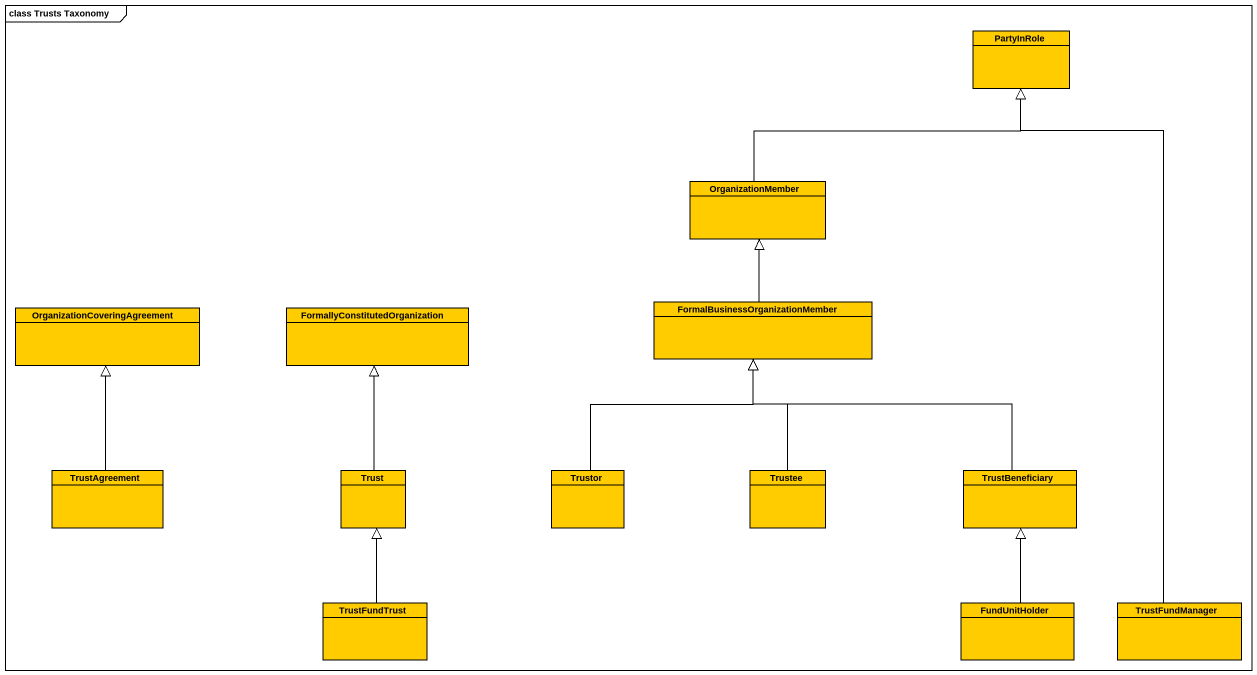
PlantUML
@startuml
mainframe class Trusts Taxonomy
hide circle
hide empty members
class PartyInRole #FFCC00
class OrganizationMember #FFCC00
class "OrganizationCoveringAgreement" as OrganizationCoveringAgreemen #FFCC00
class "FormallyConstitutedOrganization" as FormallyConstitutedOrganizat #FFCC00
class "FormalBusinessOrganizationMember" as FormalBusinessOrganizationMe #FFCC00
class TrustAgreement #FFCC00
class Trust #FFCC00
class Trustor #FFCC00
class Trustee #FFCC00
class TrustBeneficiary #FFCC00
class TrustFundTrust #FFCC00
class FundUnitHolder #FFCC00
class TrustFundManager #FFCC00
OrganizationMember -right-|> PartyInRole
FormalBusinessOrganizationMe -up-|> OrganizationMember
TrustAgreement -up-|> OrganizationCoveringAgreemen
Trust -up-|> FormallyConstitutedOrganizat
Trustor -up-|> FormalBusinessOrganizationMe
Trustee -up-|> FormalBusinessOrganizationMe
TrustBeneficiary -up-|> FormalBusinessOrganizationMe
TrustFundTrust -up-|> Trust
FundUnitHolder -up-|> TrustBeneficiary
TrustFundManager -up-|> PartyInRole
@enduml
